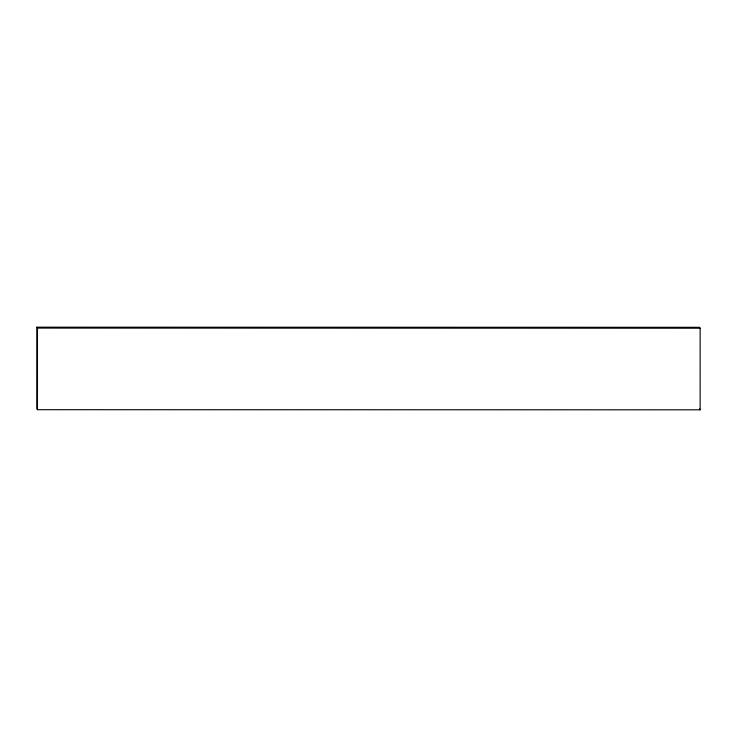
<?xml version="1.0" encoding="UTF-8"?>
<svg xmlns="http://www.w3.org/2000/svg" width="737" height="737" viewBox="0 0 737 737"><rect width="100%" height="100%" fill="white"/><g stroke="black" fill="none" stroke-linecap="round" stroke-linejoin="round"><path stroke-width="1.11" d="M36.868 327.182L36.85 408.786L37.458 409.698L700.132 409.818L700.15 328.214L699.542 327.302L36.868 327.182L37.476 328.094L37.458 409.698M37.476 328.094L700.15 328.214M699.524 408.906L700.132 409.818"/></g></svg>
